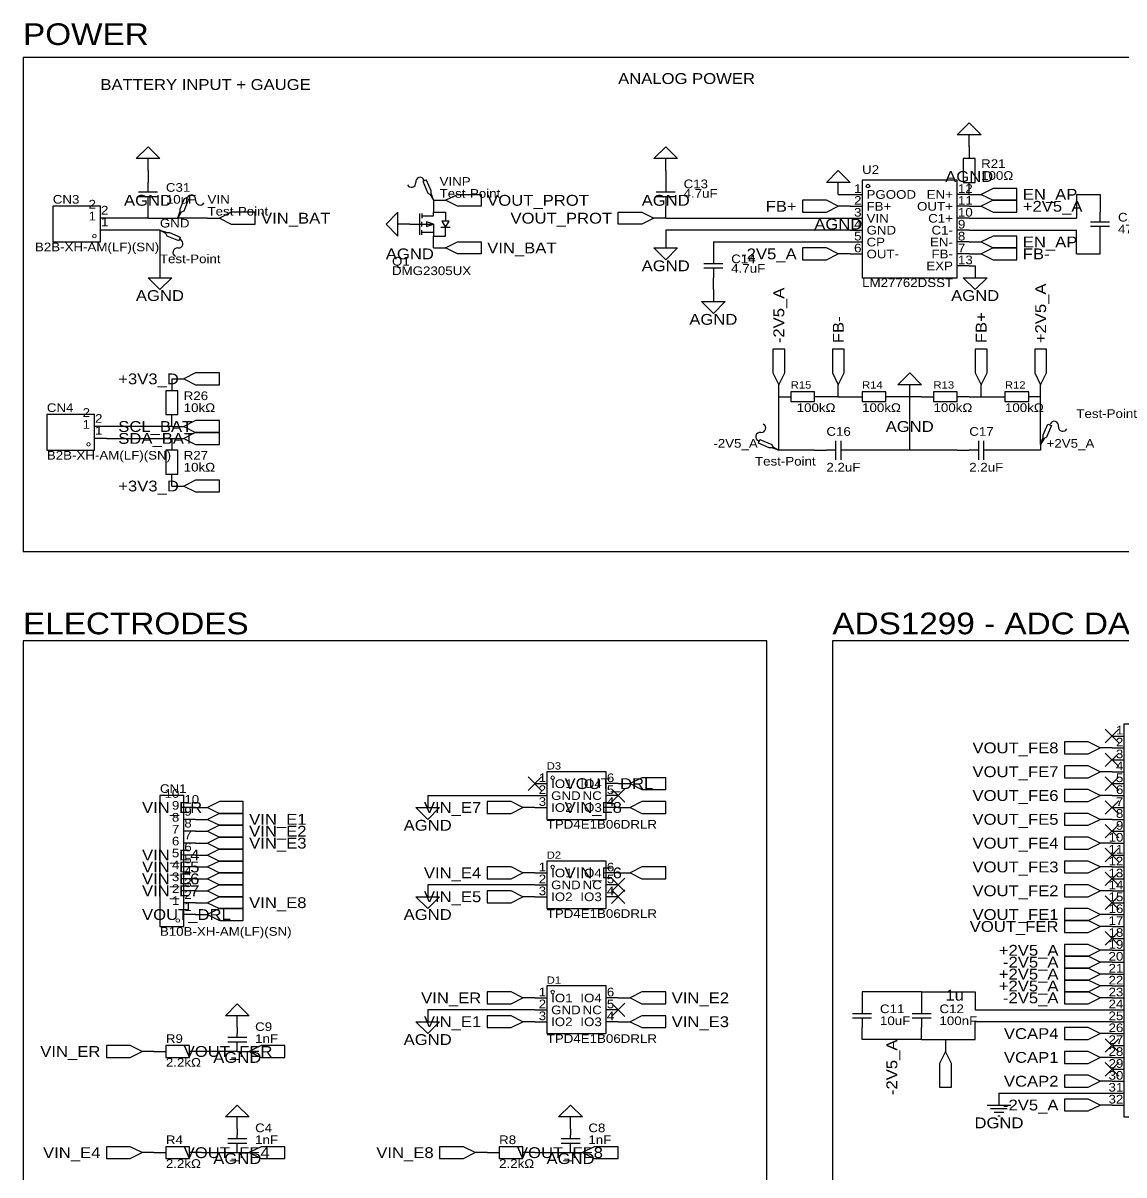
# Model space of a CAD drawing. Header units: millimetres. Extents: x 23 to 583, y 13 to 412.
# Drawn here: x 22.9 to 257.8, y 166.7 to 412.5 of the extents above; entities that cross this region are included whole.
import ezdxf
from ezdxf.enums import TextEntityAlignment as Align

# ---------------------------------------------------------------- set-up
doc = ezdxf.new("R2010")
doc.units = ezdxf.units.MM
doc.header["$MEASUREMENT"] = 0
doc.styles.get("Standard").update_dxf_attribs({"font": 'arial.ttf'})

msp = doc.modelspace()

# ---------------------------------------------------------------- linework, layer by layer
at = {"color": 1, "true_color": 0x000000}
for points in [[(22.86, 405.13), (22.86, 299.72), (349.25, 299.72), (349.25, 405.13)], [(22.86, 280.67), (22.86, 76.2), (181.61, 76.2), (181.61, 280.67)], [(195.58, 280.67), (195.58, 12.7), (387.35, 12.7), (387.35, 280.67)]]:
    msp.add_lwpolyline(points, close=True, dxfattribs=at)
at = {"color": 1, "true_color": 0xa00000}
for points in [[(227.33, 388.62), (222.25, 388.62), (224.79, 391.16)], [(52.07, 383.54), (46.99, 383.54), (49.53, 386.08)], [(162.56, 383.54), (157.48, 383.54), (160.02, 386.08)], [(223.52, 378.46), (226.06, 378.46), (226.06, 383.54), (223.52, 383.54)], [(199.39, 378.46), (194.31, 378.46), (196.85, 381)], [(110.49, 374.65), (109.98, 376.17), (109.98, 376.68), (108.97, 378.97), (108.2, 378.71), (109.22, 376.17), (109.73, 375.92)], [(201.93, 378.97), (201.93, 358.14), (222.25, 358.14), (222.25, 378.97)], [(227.33, 375.92), (229.87, 374.65), (234.95, 374.65), (234.95, 377.19), (229.87, 377.19)], [(55.88, 370.84), (56.39, 372.36), (56.39, 372.87), (57.4, 375.16), (58.17, 374.9), (57.15, 372.36), (56.64, 372.11)], [(113.03, 374.65), (115.57, 375.92), (120.65, 375.92), (120.65, 373.38), (115.57, 373.38)], [(196.85, 373.38), (194.31, 374.65), (189.23, 374.65), (189.23, 372.11), (194.31, 372.11)], [(227.33, 373.38), (229.87, 372.11), (234.95, 372.11), (234.95, 374.65), (229.87, 374.65)], [(39.37, 365.76), (39.37, 373.38), (29.21, 373.38), (29.21, 365.76)], [(64.77, 370.84), (67.31, 369.57), (72.39, 369.57), (72.39, 372.11), (67.31, 372.11)], [(102.87, 367.03), (102.87, 372.11), (100.33, 369.57)], [(157.48, 370.84), (154.94, 369.57), (149.86, 369.57), (149.86, 372.11), (154.94, 372.11)], [(110.49, 369.57), (108.97, 370.08), (108.97, 369.06)], [(113.03, 368.94), (113.79, 370.2), (112.27, 370.2)], [(52.07, 368.3), (53.59, 367.79), (54.1, 367.79), (56.39, 366.78), (56.13, 366.01), (53.59, 367.03), (53.34, 367.54)], [(227.33, 365.76), (229.87, 364.49), (234.95, 364.49), (234.95, 367.03), (229.87, 367.03)], [(113.03, 364.49), (115.57, 365.76), (120.65, 365.76), (120.65, 363.22), (115.57, 363.22)], [(157.48, 364.49), (162.56, 364.49), (160.02, 361.95)], [(196.85, 363.22), (194.31, 364.49), (189.23, 364.49), (189.23, 361.95), (194.31, 361.95)], [(227.33, 363.22), (229.87, 361.95), (234.95, 361.95), (234.95, 364.49), (229.87, 364.49)], [(49.53, 358.14), (54.61, 358.14), (52.07, 355.6)], [(223.52, 358.14), (228.6, 358.14), (226.06, 355.6)], [(167.64, 353.06), (172.72, 353.06), (170.18, 350.52)], [(184.15, 335.28), (185.42, 337.82), (185.42, 342.9), (182.88, 342.9), (182.88, 337.82)], [(196.85, 335.28), (198.12, 337.82), (198.12, 342.9), (195.58, 342.9), (195.58, 337.82)], [(227.33, 335.28), (228.6, 337.82), (228.6, 342.9), (226.06, 342.9), (226.06, 337.82)], [(240.03, 335.28), (241.3, 337.82), (241.3, 342.9), (238.76, 342.9), (238.76, 337.82)], [(57.15, 336.55), (59.69, 335.28), (64.77, 335.28), (64.77, 337.82), (59.69, 337.82)], [(214.63, 335.28), (209.55, 335.28), (212.09, 337.82)], [(53.34, 328.93), (55.88, 328.93), (55.88, 334.01), (53.34, 334.01)], [(191.77, 331.72), (191.77, 333.76), (186.69, 333.76), (186.69, 331.72)], [(207.01, 331.72), (207.01, 333.76), (201.93, 333.76), (201.93, 331.72)], [(222.25, 331.72), (222.25, 333.76), (217.17, 333.76), (217.17, 331.72)], [(237.49, 331.72), (237.49, 333.76), (232.41, 333.76), (232.41, 331.72)], [(38.1, 321.31), (38.1, 328.93), (27.94, 328.93), (27.94, 321.31)], [(57.15, 326.39), (59.69, 325.12), (64.77, 325.12), (64.77, 327.66), (59.69, 327.66)], [(57.15, 323.85), (59.69, 322.58), (64.77, 322.58), (64.77, 325.12), (59.69, 325.12)], [(240.03, 322.58), (240.54, 324.1), (240.54, 324.61), (241.55, 326.9), (242.32, 326.64), (241.3, 324.1), (240.79, 323.85)], [(184.15, 321.31), (182.63, 321.82), (182.12, 321.82), (179.83, 322.83), (180.09, 323.6), (182.63, 322.58), (182.88, 322.07)], [(53.34, 316.23), (55.88, 316.23), (55.88, 321.31), (53.34, 321.31)], [(57.15, 313.69), (59.69, 312.42), (64.77, 312.42), (64.77, 314.96), (59.69, 314.96)], [(257.81, 262.89), (257.81, 179.07), (283.21, 179.07), (283.21, 262.89)], [(252.73, 257.81), (250.19, 259.08), (245.11, 259.08), (245.11, 256.54), (250.19, 256.54)], [(252.73, 252.73), (250.19, 254), (245.11, 254), (245.11, 251.46), (250.19, 251.46)], [(134.62, 252.73), (134.62, 242.57), (147.32, 242.57), (147.32, 252.73)], [(152.4, 250.19), (154.94, 248.92), (160.02, 248.92), (160.02, 251.46), (154.94, 251.46)], [(252.73, 247.65), (250.19, 248.92), (245.11, 248.92), (245.11, 246.38), (250.19, 246.38)], [(57.15, 219.71), (57.15, 247.65), (52.07, 247.65), (52.07, 219.71)], [(62.23, 245.11), (64.77, 243.84), (69.85, 243.84), (69.85, 246.38), (64.77, 246.38)], [(129.54, 245.11), (127, 246.38), (121.92, 246.38), (121.92, 243.84), (127, 243.84)], [(152.4, 245.11), (154.94, 243.84), (160.02, 243.84), (160.02, 246.38), (154.94, 246.38)], [(62.23, 242.57), (64.77, 241.3), (69.85, 241.3), (69.85, 243.84), (64.77, 243.84)], [(106.68, 245.11), (111.76, 245.11), (109.22, 242.57)], [(252.73, 242.57), (250.19, 243.84), (245.11, 243.84), (245.11, 241.3), (250.19, 241.3)], [(62.23, 240.03), (64.77, 238.76), (69.85, 238.76), (69.85, 241.3), (64.77, 241.3)], [(62.23, 237.49), (64.77, 236.22), (69.85, 236.22), (69.85, 238.76), (64.77, 238.76)], [(252.73, 237.49), (250.19, 238.76), (245.11, 238.76), (245.11, 236.22), (250.19, 236.22)], [(62.23, 234.95), (64.77, 233.68), (69.85, 233.68), (69.85, 236.22), (64.77, 236.22)], [(62.23, 232.41), (64.77, 231.14), (69.85, 231.14), (69.85, 233.68), (64.77, 233.68)], [(134.62, 233.68), (134.62, 223.52), (147.32, 223.52), (147.32, 233.68)], [(252.73, 232.41), (250.19, 233.68), (245.11, 233.68), (245.11, 231.14), (250.19, 231.14)], [(62.23, 229.87), (64.77, 228.6), (69.85, 228.6), (69.85, 231.14), (64.77, 231.14)], [(129.54, 231.14), (127, 232.41), (121.92, 232.41), (121.92, 229.87), (127, 229.87)], [(152.4, 231.14), (154.94, 229.87), (160.02, 229.87), (160.02, 232.41), (154.94, 232.41)], [(62.23, 227.33), (64.77, 226.06), (69.85, 226.06), (69.85, 228.6), (64.77, 228.6)], [(252.73, 227.33), (250.19, 228.6), (245.11, 228.6), (245.11, 226.06), (250.19, 226.06)], [(129.54, 226.06), (127, 227.33), (121.92, 227.33), (121.92, 224.79), (127, 224.79)], [(62.23, 224.79), (64.77, 223.52), (69.85, 223.52), (69.85, 226.06), (64.77, 226.06)], [(106.68, 226.06), (111.76, 226.06), (109.22, 223.52)], [(62.23, 222.25), (64.77, 220.98), (69.85, 220.98), (69.85, 223.52), (64.77, 223.52)], [(252.73, 222.25), (250.19, 223.52), (245.11, 223.52), (245.11, 220.98), (250.19, 220.98)], [(252.73, 219.71), (250.19, 220.98), (245.11, 220.98), (245.11, 218.44), (250.19, 218.44)], [(252.73, 214.63), (250.19, 215.9), (245.11, 215.9), (245.11, 213.36), (250.19, 213.36)], [(252.73, 212.09), (250.19, 213.36), (245.11, 213.36), (245.11, 210.82), (250.19, 210.82)], [(252.73, 209.55), (250.19, 210.82), (245.11, 210.82), (245.11, 208.28), (250.19, 208.28)], [(134.62, 207.01), (134.62, 196.85), (147.32, 196.85), (147.32, 207.01)], [(252.73, 207.01), (250.19, 208.28), (245.11, 208.28), (245.11, 205.74), (250.19, 205.74)], [(129.54, 204.47), (127, 205.74), (121.92, 205.74), (121.92, 203.2), (127, 203.2)], [(152.4, 204.47), (154.94, 203.2), (160.02, 203.2), (160.02, 205.74), (154.94, 205.74)], [(252.73, 204.47), (250.19, 205.74), (245.11, 205.74), (245.11, 203.2), (250.19, 203.2)], [(71.12, 200.66), (66.04, 200.66), (68.58, 203.2)], [(106.68, 199.39), (111.76, 199.39), (109.22, 196.85)], [(129.54, 199.39), (127, 200.66), (121.92, 200.66), (121.92, 198.12), (127, 198.12)], [(152.4, 199.39), (154.94, 198.12), (160.02, 198.12), (160.02, 200.66), (154.94, 200.66)], [(252.73, 196.85), (250.19, 198.12), (245.11, 198.12), (245.11, 195.58), (250.19, 195.58)], [(48.26, 193.04), (45.72, 194.31), (40.64, 194.31), (40.64, 191.77), (45.72, 191.77)], [(53.34, 194.31), (53.34, 191.77), (58.42, 191.77), (58.42, 194.31)], [(71.12, 193.04), (73.66, 191.77), (78.74, 191.77), (78.74, 194.31), (73.66, 194.31)], [(219.71, 193.04), (218.44, 190.5), (218.44, 185.42), (220.98, 185.42), (220.98, 190.5)], [(252.73, 191.77), (250.19, 193.04), (245.11, 193.04), (245.11, 190.5), (250.19, 190.5)], [(252.73, 186.69), (250.19, 187.96), (245.11, 187.96), (245.11, 185.42), (250.19, 185.42)], [(252.73, 181.61), (250.19, 182.88), (245.11, 182.88), (245.11, 180.34), (250.19, 180.34)], [(71.12, 179.07), (66.04, 179.07), (68.58, 181.61)], [(142.24, 179.07), (137.16, 179.07), (139.7, 181.61)], [(48.26, 171.45), (45.72, 172.72), (40.64, 172.72), (40.64, 170.18), (45.72, 170.18)], [(53.34, 172.72), (53.34, 170.18), (58.42, 170.18), (58.42, 172.72)], [(71.12, 171.45), (73.66, 170.18), (78.74, 170.18), (78.74, 172.72), (73.66, 172.72)], [(119.38, 171.45), (116.84, 172.72), (111.76, 172.72), (111.76, 170.18), (116.84, 170.18)], [(124.46, 172.72), (124.46, 170.18), (129.54, 170.18), (129.54, 172.72)], [(142.24, 171.45), (144.78, 170.18), (149.86, 170.18), (149.86, 172.72), (144.78, 172.72)]]:
    msp.add_lwpolyline(points, close=True, dxfattribs=at)
at = {"color": 1, "true_color": 0x880000}
for points in [[(224.79, 386.08), (224.79, 388.62)], [(224.79, 386.08), (224.79, 383.54)], [(49.53, 381), (49.53, 383.54)], [(160.02, 381), (160.02, 383.54)], [(49.53, 381), (49.53, 378.46)], [(160.02, 381), (160.02, 378.46)], [(196.85, 375.92), (196.85, 378.46)], [(224.79, 375.92), (224.79, 378.46)], [(110.49, 374.65), (110.49, 374.9)], [(110.49, 374.65), (110.49, 372.11)], [(110.49, 374.65), (113.03, 374.65)], [(199.39, 375.92), (201.93, 375.92)], [(224.79, 375.92), (222.25, 375.92)], [(224.79, 375.92), (227.33, 375.92)], [(252.73, 374.65), (252.73, 372.11)], [(49.53, 370.84), (49.53, 373.38)], [(160.02, 370.84), (160.02, 373.38)], [(199.39, 373.38), (196.85, 373.38)], [(199.39, 373.38), (201.93, 373.38)], [(224.79, 373.38), (222.25, 373.38)], [(224.79, 373.38), (227.33, 373.38)], [(41.91, 370.84), (39.37, 370.84)], [(55.88, 370.84), (55.88, 371.09)], [(62.23, 370.84), (64.77, 370.84)], [(105.41, 369.57), (102.87, 369.57)], [(105.41, 369.57), (107.95, 369.57)], [(160.02, 370.84), (157.48, 370.84)], [(199.39, 370.84), (201.93, 370.84)], [(224.79, 370.84), (222.25, 370.84)], [(41.91, 368.3), (39.37, 368.3)], [(52.07, 368.3), (52.32, 368.3)], [(110.49, 364.49), (110.49, 367.03)], [(160.02, 367.03), (160.02, 364.49)], [(199.39, 368.3), (201.93, 368.3)], [(224.79, 368.3), (222.25, 368.3)], [(252.73, 364.49), (252.73, 367.03)], [(110.49, 364.49), (113.03, 364.49)], [(170.18, 365.76), (170.18, 363.22)], [(199.39, 365.76), (201.93, 365.76)], [(224.79, 365.76), (222.25, 365.76)], [(224.79, 365.76), (227.33, 365.76)], [(199.39, 363.22), (196.85, 363.22)], [(199.39, 363.22), (201.93, 363.22)], [(224.79, 363.22), (222.25, 363.22)], [(224.79, 363.22), (227.33, 363.22)], [(52.07, 360.68), (52.07, 358.14)], [(224.79, 360.68), (222.25, 360.68)], [(226.06, 360.68), (226.06, 358.14)], [(170.18, 355.6), (170.18, 358.14)], [(170.18, 355.6), (170.18, 353.06)], [(54.61, 336.55), (57.15, 336.55)], [(54.61, 336.55), (54.61, 334.01)], [(184.15, 332.74), (184.15, 335.28)], [(196.85, 332.74), (196.85, 335.28)], [(212.09, 332.74), (212.09, 335.28)], [(227.33, 332.74), (227.33, 335.28)], [(240.03, 332.74), (240.03, 335.28)], [(184.15, 332.74), (186.69, 332.74)], [(194.31, 332.74), (191.77, 332.74)], [(199.39, 332.74), (201.93, 332.74)], [(209.55, 332.74), (207.01, 332.74)], [(214.63, 332.74), (217.17, 332.74)], [(224.79, 332.74), (222.25, 332.74)], [(229.87, 332.74), (232.41, 332.74)], [(240.03, 332.74), (237.49, 332.74)], [(54.61, 326.39), (54.61, 328.93)], [(40.64, 326.39), (38.1, 326.39)], [(54.61, 326.39), (57.15, 326.39)], [(40.64, 323.85), (38.1, 323.85)], [(54.61, 323.85), (57.15, 323.85)], [(54.61, 323.85), (54.61, 321.31)], [(240.03, 322.58), (240.03, 322.83)], [(184.15, 321.31), (183.9, 321.31)], [(191.77, 321.31), (194.31, 321.31)], [(201.93, 321.31), (199.39, 321.31)], [(222.25, 321.31), (224.79, 321.31)], [(232.41, 321.31), (229.87, 321.31)], [(54.61, 313.69), (54.61, 316.23)], [(54.61, 313.69), (57.15, 313.69)], [(255.27, 260.35), (257.81, 260.35)], [(255.27, 257.81), (252.73, 257.81)], [(255.27, 257.81), (257.81, 257.81)], [(255.27, 255.27), (257.81, 255.27)], [(255.27, 252.73), (252.73, 252.73)], [(255.27, 252.73), (257.81, 252.73)], [(132.08, 250.19), (134.62, 250.19)], [(149.86, 250.19), (147.32, 250.19)], [(149.86, 250.19), (152.4, 250.19)], [(255.27, 250.19), (257.81, 250.19)], [(109.22, 247.65), (109.22, 245.11)], [(132.08, 247.65), (134.62, 247.65)], [(149.86, 247.65), (147.32, 247.65)], [(255.27, 247.65), (252.73, 247.65)], [(255.27, 247.65), (257.81, 247.65)], [(59.69, 245.11), (57.15, 245.11)], [(59.69, 245.11), (62.23, 245.11)], [(132.08, 245.11), (129.54, 245.11)], [(132.08, 245.11), (134.62, 245.11)], [(149.86, 245.11), (147.32, 245.11)], [(149.86, 245.11), (152.4, 245.11)], [(255.27, 245.11), (257.81, 245.11)], [(59.69, 242.57), (57.15, 242.57)], [(59.69, 242.57), (62.23, 242.57)], [(255.27, 242.57), (252.73, 242.57)], [(255.27, 242.57), (257.81, 242.57)], [(59.69, 240.03), (57.15, 240.03)], [(59.69, 240.03), (62.23, 240.03)], [(255.27, 240.03), (257.81, 240.03)], [(59.69, 237.49), (57.15, 237.49)], [(59.69, 237.49), (62.23, 237.49)], [(255.27, 237.49), (252.73, 237.49)], [(255.27, 237.49), (257.81, 237.49)], [(59.69, 234.95), (57.15, 234.95)], [(59.69, 234.95), (62.23, 234.95)], [(255.27, 234.95), (257.81, 234.95)], [(59.69, 232.41), (57.15, 232.41)], [(59.69, 232.41), (62.23, 232.41)], [(132.08, 231.14), (129.54, 231.14)], [(132.08, 231.14), (134.62, 231.14)], [(149.86, 231.14), (147.32, 231.14)], [(149.86, 231.14), (152.4, 231.14)], [(255.27, 232.41), (252.73, 232.41)], [(255.27, 232.41), (257.81, 232.41)], [(59.69, 229.87), (57.15, 229.87)], [(59.69, 229.87), (62.23, 229.87)], [(109.22, 228.6), (109.22, 226.06)], [(132.08, 228.6), (134.62, 228.6)], [(149.86, 228.6), (147.32, 228.6)], [(255.27, 229.87), (257.81, 229.87)], [(59.69, 227.33), (57.15, 227.33)], [(59.69, 227.33), (62.23, 227.33)], [(255.27, 227.33), (252.73, 227.33)], [(255.27, 227.33), (257.81, 227.33)], [(59.69, 224.79), (57.15, 224.79)], [(59.69, 224.79), (62.23, 224.79)], [(132.08, 226.06), (129.54, 226.06)], [(132.08, 226.06), (134.62, 226.06)], [(149.86, 226.06), (147.32, 226.06)], [(255.27, 224.79), (257.81, 224.79)], [(59.69, 222.25), (57.15, 222.25)], [(59.69, 222.25), (62.23, 222.25)], [(255.27, 222.25), (252.73, 222.25)], [(255.27, 222.25), (257.81, 222.25)], [(255.27, 219.71), (252.73, 219.71)], [(255.27, 219.71), (257.81, 219.71)], [(255.27, 217.17), (257.81, 217.17)], [(255.27, 214.63), (252.73, 214.63)], [(255.27, 214.63), (257.81, 214.63)], [(255.27, 212.09), (252.73, 212.09)], [(255.27, 212.09), (257.81, 212.09)], [(255.27, 209.55), (252.73, 209.55)], [(255.27, 209.55), (257.81, 209.55)], [(255.27, 207.01), (252.73, 207.01)], [(255.27, 207.01), (257.81, 207.01)], [(132.08, 204.47), (129.54, 204.47)], [(132.08, 204.47), (134.62, 204.47)], [(149.86, 204.47), (147.32, 204.47)], [(149.86, 204.47), (152.4, 204.47)], [(201.93, 205.74), (201.93, 203.2)], [(214.63, 205.74), (214.63, 203.2)], [(255.27, 204.47), (252.73, 204.47)], [(255.27, 204.47), (257.81, 204.47)], [(109.22, 201.93), (109.22, 199.39)], [(132.08, 201.93), (134.62, 201.93)], [(149.86, 201.93), (147.32, 201.93)], [(255.27, 201.93), (257.81, 201.93)], [(68.58, 198.12), (68.58, 200.66)], [(132.08, 199.39), (129.54, 199.39)], [(132.08, 199.39), (134.62, 199.39)], [(149.86, 199.39), (147.32, 199.39)], [(149.86, 199.39), (152.4, 199.39)], [(255.27, 199.39), (257.81, 199.39)], [(68.58, 198.12), (68.58, 196.85)], [(201.93, 195.58), (201.93, 198.12)], [(214.63, 195.58), (214.63, 198.12)], [(255.27, 196.85), (252.73, 196.85)], [(255.27, 196.85), (257.81, 196.85)], [(68.58, 193.04), (68.58, 194.31)], [(219.71, 195.58), (219.71, 193.04)], [(255.27, 194.31), (257.81, 194.31)], [(50.8, 193.04), (48.26, 193.04)], [(50.8, 193.04), (53.34, 193.04)], [(60.96, 193.04), (58.42, 193.04)], [(68.58, 193.04), (71.12, 193.04)], [(255.27, 191.77), (252.73, 191.77)], [(255.27, 191.77), (257.81, 191.77)], [(255.27, 189.23), (257.81, 189.23)], [(255.27, 186.69), (252.73, 186.69)], [(255.27, 186.69), (257.81, 186.69)], [(231.14, 184.15), (231.14, 181.61)], [(255.27, 184.15), (257.81, 184.15)], [(255.27, 181.61), (252.73, 181.61)], [(255.27, 181.61), (257.81, 181.61)], [(68.58, 176.53), (68.58, 179.07)], [(139.7, 176.53), (139.7, 179.07)], [(68.58, 176.53), (68.58, 175.26)], [(139.7, 176.53), (139.7, 175.26)], [(68.58, 171.45), (68.58, 172.72)], [(139.7, 171.45), (139.7, 172.72)], [(50.8, 171.45), (48.26, 171.45)], [(50.8, 171.45), (53.34, 171.45)], [(60.96, 171.45), (58.42, 171.45)], [(68.58, 171.45), (71.12, 171.45)], [(121.92, 171.45), (119.38, 171.45)], [(121.92, 171.45), (124.46, 171.45)], [(132.08, 171.45), (129.54, 171.45)], [(139.7, 171.45), (142.24, 171.45)]]:
    msp.add_lwpolyline(points, dxfattribs=at)
at = {"color": 1, "true_color": 0xa00000}
for points in [[(47.5, 376.43), (51.56, 376.43)], [(49.53, 376.43), (49.53, 378.46)], [(157.99, 376.43), (162.05, 376.43)], [(160.02, 378.46), (160.02, 376.43)], [(51.56, 375.41), (47.5, 375.41)], [(49.53, 373.38), (49.53, 375.41)], [(162.05, 375.41), (157.99, 375.41)], [(160.02, 375.41), (160.02, 373.38)], [(107.44, 371.86), (107.44, 367.28)], [(107.95, 371.35), (110.49, 371.35), (110.49, 372.11), (113.03, 372.11), (113.03, 370.33)], [(107.95, 371.86), (107.95, 370.84)], [(252.73, 370.08), (252.73, 372.11)], [(107.95, 369.06), (107.95, 370.08)], [(107.95, 369.57), (110.49, 369.57), (110.49, 367.03), (113.03, 367.03), (113.03, 368.81)], [(112.01, 368.94), (112.52, 368.94), (113.54, 368.94), (114.05, 368.94)], [(250.7, 370.08), (254.76, 370.08)], [(254.76, 369.06), (250.7, 369.06)], [(252.73, 367.03), (252.73, 369.06)], [(107.95, 367.28), (107.95, 368.3)], [(110.49, 367.79), (107.95, 367.79)], [(170.18, 363.22), (170.18, 361.19)], [(168.15, 361.19), (172.21, 361.19)], [(172.21, 360.17), (168.15, 360.17)], [(170.18, 360.17), (170.18, 358.14)], [(196.34, 319.28), (196.34, 323.34)], [(197.36, 323.34), (197.36, 319.28)], [(226.82, 319.28), (226.82, 323.34)], [(227.84, 323.34), (227.84, 319.28)], [(196.34, 321.31), (194.31, 321.31)], [(199.39, 321.31), (197.36, 321.31)], [(226.82, 321.31), (224.79, 321.31)], [(229.87, 321.31), (227.84, 321.31)], [(201.93, 203.2), (201.93, 201.17)], [(214.63, 203.2), (214.63, 201.17)], [(199.9, 201.17), (203.96, 201.17)], [(203.96, 200.15), (199.9, 200.15)], [(201.93, 200.15), (201.93, 198.12)], [(212.6, 201.17), (216.66, 201.17)], [(216.66, 200.15), (212.6, 200.15)], [(214.63, 200.15), (214.63, 198.12)], [(68.58, 196.09), (68.58, 196.85)], [(66.55, 196.09), (70.61, 196.09)], [(66.55, 195.07), (70.61, 195.07)], [(68.58, 194.31), (68.58, 195.07)], [(228.6, 181.61), (233.68, 181.61)], [(229.36, 180.85), (232.92, 180.85)], [(230.12, 180.09), (232.16, 180.09)], [(230.89, 179.32), (231.39, 179.32)], [(68.58, 174.5), (68.58, 175.26)], [(139.7, 174.5), (139.7, 175.26)], [(66.55, 174.5), (70.61, 174.5)], [(66.55, 173.48), (70.61, 173.48)], [(68.58, 172.72), (68.58, 173.48)], [(137.67, 174.5), (141.73, 174.5)], [(137.67, 173.48), (141.73, 173.48)], [(139.7, 172.72), (139.7, 173.48)]]:
    msp.add_lwpolyline(points, dxfattribs=at)
at = {"color": 1, "true_color": 0x008800}
for points in [[(196.85, 375.92), (199.39, 375.92)], [(247.65, 375.92), (252.73, 375.92)], [(247.65, 375.92), (247.65, 370.84)], [(252.73, 375.92), (252.73, 374.65)], [(49.53, 370.84), (41.91, 370.84)], [(49.53, 370.84), (55.88, 370.84)], [(62.23, 370.84), (55.88, 370.84)], [(160.02, 370.84), (199.39, 370.84)], [(224.79, 370.84), (247.65, 370.84)], [(52.07, 368.3), (41.91, 368.3)], [(52.07, 368.3), (52.07, 360.68)], [(160.02, 368.3), (160.02, 367.03)], [(199.39, 368.3), (160.02, 368.3)], [(224.79, 368.3), (247.65, 368.3)], [(247.65, 363.22), (247.65, 368.3)], [(170.18, 365.76), (199.39, 365.76)], [(252.73, 363.22), (252.73, 364.49)], [(247.65, 363.22), (252.73, 363.22)], [(224.79, 360.68), (226.06, 360.68)], [(184.15, 321.31), (184.15, 332.74)], [(196.85, 332.74), (194.31, 332.74)], [(196.85, 332.74), (199.39, 332.74)], [(212.09, 332.74), (209.55, 332.74)], [(214.63, 332.74), (212.09, 332.74)], [(212.09, 321.31), (212.09, 332.74)], [(224.79, 332.74), (227.33, 332.74)], [(227.33, 332.74), (229.87, 332.74)], [(240.03, 322.58), (240.03, 332.74)], [(54.61, 326.39), (40.64, 326.39)], [(40.64, 323.85), (54.61, 323.85)], [(240.03, 322.58), (240.03, 321.31)], [(191.77, 321.31), (184.15, 321.31)], [(212.09, 321.31), (201.93, 321.31)], [(222.25, 321.31), (212.09, 321.31)], [(240.03, 321.31), (232.41, 321.31)], [(109.22, 247.65), (132.08, 247.65)], [(132.08, 228.6), (109.22, 228.6)], [(214.63, 205.74), (201.93, 205.74)], [(214.63, 205.74), (226.06, 205.74)], [(226.06, 205.74), (226.06, 201.93)], [(132.08, 201.93), (109.22, 201.93)], [(226.06, 201.93), (255.27, 201.93)], [(226.06, 195.58), (226.06, 199.39)], [(255.27, 199.39), (226.06, 199.39)], [(214.63, 195.58), (201.93, 195.58)], [(214.63, 195.58), (219.71, 195.58)], [(219.71, 195.58), (226.06, 195.58)], [(68.58, 193.04), (60.96, 193.04)], [(231.14, 184.15), (255.27, 184.15)], [(60.96, 171.45), (68.58, 171.45)], [(132.08, 171.45), (139.7, 171.45)]]:
    msp.add_lwpolyline(points, dxfattribs=at)
at = {"color": 1, "true_color": 0x33cc33}
for points in [[(256.71, 261.79), (253.83, 258.91)], [(253.83, 261.79), (256.71, 258.91)], [(256.71, 256.71), (253.83, 253.83)], [(253.83, 256.71), (256.71, 253.83)], [(133.52, 251.63), (130.64, 248.75)], [(130.64, 251.63), (133.52, 248.75)], [(256.71, 251.63), (253.83, 248.75)], [(253.83, 251.63), (256.71, 248.75)], [(151.3, 249.09), (148.42, 246.21)], [(148.42, 249.09), (151.3, 246.21)], [(256.71, 246.55), (253.83, 243.67)], [(253.83, 246.55), (256.71, 243.67)], [(256.71, 241.47), (253.83, 238.59)], [(253.83, 241.47), (256.71, 238.59)], [(256.71, 236.39), (253.83, 233.51)], [(253.83, 236.39), (256.71, 233.51)], [(256.71, 231.31), (253.83, 228.43)], [(253.83, 231.31), (256.71, 228.43)], [(151.3, 230.04), (148.42, 227.16)], [(148.42, 230.04), (151.3, 227.16)], [(151.3, 227.5), (148.42, 224.62)], [(148.42, 227.5), (151.3, 224.62)], [(256.71, 226.23), (253.83, 223.35)], [(253.83, 226.23), (256.71, 223.35)], [(256.71, 218.61), (253.83, 215.73)], [(253.83, 218.61), (256.71, 215.73)], [(151.3, 203.37), (148.42, 200.49)], [(148.42, 203.37), (151.3, 200.49)], [(256.71, 195.75), (253.83, 192.87)], [(253.83, 195.75), (256.71, 192.87)], [(256.71, 190.67), (253.83, 187.79)], [(253.83, 190.67), (256.71, 187.79)]]:
    msp.add_lwpolyline(points, dxfattribs=at)
at = {"color": 1, "lineweight": 0, "true_color": 0xa00000}
for centre in [(38.1, 367.03), (36.83, 322.58), (135.89, 251.46), (135.89, 232.41), (55.88, 220.98), (135.89, 205.74)]:
    msp.add_circle(centre, 0.381, dxfattribs=at)
at = {"color": 1, "true_color": 0xa00000}
for centre, radius, start, end in [((107.59, 378.64), 0.928, 20.709, 191.1818), ((105.74, 378.37), 0.94, 206.2502, 365.6405), ((58.78, 374.83), 0.928, 348.8182, 519.291), ((60.63, 374.56), 0.94, 174.3595, 333.7498), ((56.06, 365.4), 0.928, 258.8182, 429.291), ((55.79, 363.55), 0.94, 84.3595, 243.7498), ((242.93, 326.57), 0.928, 348.8182, 519.291), ((180.16, 324.21), 0.928, 78.8182, 249.291), ((180.43, 326.06), 0.94, 264.3595, 423.7498), ((244.78, 326.3), 0.94, 174.3595, 333.7498)]:
    msp.add_arc(centre, radius, start, end, dxfattribs=at)
at = {"true_color": 0xa00000}
msp.add_ellipse((203.2, 377.7), major_axis=(0.381, 0), ratio=1, dxfattribs=at)
msp.add_ellipse((203.2, 377.7), major_axis=(0.381, 0), ratio=1, dxfattribs=at)

# ---------------------------------------------------------------- texts
at = {"color": 1, "true_color": 0x000000, "width": 1.1}
for s, height, p in [('POWER', 4.623, (22.86, 406.4)), ('ANALOG POWER', 2.3114, (149.86, 398.78)), ('BATTERY INPUT + GAUGE', 2.3114, (39.37, 397.51)), ('PGOOD', 1.849, (202.87, 374.42)), ('12', 1.849, (222.38, 375.69)), ('FB+', 1.849, (202.87, 371.88)), ('11', 1.849, (222.38, 373.15)), ('2', 1.85, (39.5, 371.07)), ('VIN', 1.849, (202.87, 369.34)), ('10', 1.849, (222.38, 370.61)), ('1', 1.85, (39.5, 368.53)), ('GND', 1.849, (202.87, 366.8)), ('9', 1.85, (222.38, 368.07)), ('CP', 1.849, (202.87, 364.26)), ('8', 1.85, (222.38, 365.53)), ('OUT-', 1.849, (202.87, 361.72)), ('7', 1.85, (222.38, 362.99)), ('13', 1.849, (222.38, 360.45)), ('2', 1.85, (38.23, 326.62)), ('1', 1.85, (38.23, 324.08)), ('ELECTRODES', 4.623, (22.86, 280.67)), ('ADS1299 - ADC DAQ', 4.6228, (195.58, 280.67)), ('IO1', 1.849, (135.56, 248.69)), ('6', 1.85, (147.45, 249.96)), ('GND', 1.849, (135.56, 246.15)), ('5', 1.85, (147.45, 247.42)), ('10', 1.849, (57.28, 245.34)), ('IO2', 1.849, (135.56, 243.61)), ('4', 1.85, (147.45, 244.88)), ('9', 1.85, (57.28, 242.8)), ('8', 1.85, (57.28, 240.26)), ('7', 1.85, (57.28, 237.72)), ('6', 1.85, (57.28, 235.18)), ('5', 1.85, (57.28, 232.64)), ('4', 1.85, (57.28, 230.1)), ('IO1', 1.849, (135.56, 229.64)), ('6', 1.85, (147.45, 230.91)), ('3', 1.85, (57.28, 227.56)), ('GND', 1.849, (135.56, 227.1)), ('5', 1.85, (147.45, 228.37)), ('2', 1.85, (57.28, 225.02)), ('IO2', 1.849, (135.56, 224.56)), ('4', 1.85, (147.45, 225.83)), ('1', 1.85, (57.28, 222.48)), ('6', 1.85, (147.45, 204.24)), ('IO1', 1.849, (135.56, 202.97)), ('5', 1.85, (147.45, 201.7)), ('GND', 1.849, (135.56, 200.43)), ('4', 1.85, (147.45, 199.16)), ('IO2', 1.849, (135.56, 197.89))]:
    msp.add_text(s, height=height, dxfattribs=at).set_placement(p, align=Align.BOTTOM_LEFT)
at = {"color": 1, "true_color": 0x000080, "width": 1.1}
for s, height, p in [('R21', 1.849, (227.33, 381)), ('U2', 1.849, (201.93, 379.73)), ('VINP', 1.849, (111.76, 377.19)), ('C13', 1.849, (163.83, 376.68)), ('100Ω', 1.849, (227.33, 378.46)), ('C31', 1.849, (53.34, 375.92)), ('Test-Point', 1.849, (111.76, 374.65)), ('4.7uF', 1.849, (163.83, 374.65)), ('CN3', 1.849, (29.21, 373.38)), ('10uF', 1.849, (53.34, 373.38)), ('VIN', 1.849, (62.23, 373.38)), ('Test-Point', 1.849, (62.23, 370.84)), ('C15', 1.849, (256.54, 369.57)), ('GND', 1.849, (52.07, 368.3)), ('470nF', 1.849, (256.54, 367.03)), ('B2B-XH-AM(LF)(SN)', 1.8491, (25.4, 363.22)), ('Test-Point', 1.849, (52.07, 360.68)), ('Q1', 1.849, (101.6, 360.17)), ('C14', 1.849, (173.99, 360.68)), ('DMG2305UX', 1.849, (101.6, 358.14)), ('4.7uF', 1.849, (173.99, 358.65)), ('LM27762DSST', 1.8491, (201.93, 355.6)), ('R15', 1.56, (186.69, 334.01)), ('R14', 1.56, (201.93, 334.01)), ('R13', 1.56, (217.17, 334.01)), ('R12', 1.56, (232.41, 334.01)), ('R26', 1.849, (57.15, 331.47)), ('CN4', 1.849, (27.94, 328.93)), ('10kΩ', 1.849, (57.15, 328.93)), ('100kΩ', 1.849, (187.96, 328.93)), ('100kΩ', 1.849, (201.93, 328.93)), ('100kΩ', 1.849, (217.17, 328.93)), ('100kΩ', 1.849, (232.41, 328.93)), ('Test-Point', 1.849, (247.65, 327.66)), ('C16', 1.849, (194.31, 323.85)), ('C17', 1.849, (224.79, 323.85)), ('-2V5_A', 1.849, (170.18, 321.31)), ('+2V5_A', 1.849, (241.3, 321.31)), ('B2B-XH-AM(LF)(SN)', 1.8491, (27.94, 318.77)), ('R27', 1.849, (57.15, 318.77)), ('Test-Point', 1.849, (179.07, 317.5)), ('10kΩ', 1.849, (57.15, 316.23)), ('2.2uF', 1.849, (194.31, 316.23)), ('2.2uF', 1.849, (224.79, 316.23)), ('D3', 1.56, (134.62, 252.73)), ('CN1', 1.849, (52.07, 247.65)), ('TPD4E1B06DRLR', 1.8491, (134.62, 240.03)), ('D2', 1.56, (134.62, 233.68)), ('TPD4E1B06DRLR', 1.8491, (134.62, 220.98)), ('B10B-XH-AM(LF)(SN)', 1.8491, (52.07, 217.17)), ('D1', 1.56, (134.62, 207.01)), ('C11', 1.849, (205.74, 200.66)), ('C12', 1.849, (218.44, 200.66)), ('C9', 1.849, (72.39, 196.85)), ('10uF', 1.849, (205.74, 198.12)), ('100nF', 1.849, (218.44, 198.12)), ('R9', 1.849, (53.34, 194.31)), ('1nF', 1.849, (72.39, 194.31)), ('TPD4E1B06DRLR', 1.8491, (134.62, 194.31)), ('2.2kΩ', 1.849, (53.34, 189.23)), ('C4', 1.849, (72.39, 175.26)), ('C8', 1.849, (143.51, 175.26)), ('R4', 1.849, (53.34, 172.72)), ('1nF', 1.849, (72.39, 172.72)), ('R8', 1.849, (124.46, 172.72)), ('1nF', 1.849, (143.51, 172.72)), ('2.2kΩ', 1.849, (53.34, 167.64)), ('2.2kΩ', 1.849, (124.46, 167.64))]:
    msp.add_text(s, height=height, dxfattribs=at).set_placement(p, align=Align.BOTTOM_LEFT)
for s, p in [('AGND', (224.79, 379.73)), ('AGND', (49.53, 374.65)), ('AGND', (160.02, 374.65)), ('AGND', (196.85, 369.57)), ('AGND', (105.41, 363.22)), ('AGND', (160.02, 360.68)), ('AGND', (52.07, 354.33)), ('AGND', (226.06, 354.33)), ('AGND', (170.18, 349.25)), ('AGND', (212.09, 326.39)), ('AGND', (109.22, 241.3)), ('AGND', (109.22, 222.25)), ('AGND', (109.22, 195.58)), ('AGND', (68.58, 191.77)), ('DGND', (231.14, 177.8)), ('DGND', (231.14, 177.8)), ('AGND', (68.58, 170.18)), ('AGND', (139.7, 170.18))]:
    msp.add_text(s, height=2.311, dxfattribs=at).set_placement(p, align=Align.MIDDLE_CENTER)
at = {"color": 1, "true_color": 0x000000, "width": 1.1}
for s, height, p in [('1', 1.85, (201.8, 375.69)), ('EN+', 1.849, (221.31, 374.42)), ('2', 1.85, (38.43, 372.34)), ('2', 1.85, (201.8, 373.15)), ('OUT+', 1.849, (221.31, 371.88)), ('1', 1.85, (38.43, 369.8)), ('3', 1.85, (201.8, 370.61)), ('C1+', 1.849, (221.31, 369.34)), ('4', 1.85, (201.8, 368.07)), ('C1-', 1.849, (221.31, 366.8)), ('5', 1.85, (201.8, 365.53)), ('EN-', 1.849, (221.31, 364.26)), ('6', 1.85, (201.8, 362.99)), ('FB-', 1.849, (221.31, 361.72)), ('EXP', 1.849, (221.31, 359.18)), ('2', 1.85, (37.16, 327.89)), ('1', 1.85, (37.16, 325.35)), ('1', 1.85, (257.68, 260.12)), ('2', 1.85, (257.68, 257.58)), ('3', 1.85, (257.68, 255.04)), ('4', 1.85, (257.68, 252.5)), ('1', 1.85, (134.49, 249.96)), ('IO4', 1.849, (146.38, 248.69)), ('5', 1.85, (257.68, 249.96)), ('10', 1.849, (56.21, 246.61)), ('2', 1.85, (134.49, 247.42)), ('NC', 1.849, (146.38, 246.15)), ('6', 1.85, (257.68, 247.42)), ('9', 1.85, (56.21, 244.07)), ('3', 1.85, (134.49, 244.88)), ('IO3', 1.849, (146.38, 243.61)), ('7', 1.85, (257.68, 244.88)), ('8', 1.85, (56.21, 241.53)), ('8', 1.85, (257.68, 242.34)), ('7', 1.85, (56.21, 238.99)), ('9', 1.85, (257.68, 239.8)), ('6', 1.85, (56.21, 236.45)), ('10', 1.849, (257.68, 237.26)), ('5', 1.85, (56.21, 233.91)), ('11', 1.849, (257.68, 234.72)), ('4', 1.85, (56.21, 231.37)), ('12', 1.849, (257.68, 232.18)), ('3', 1.85, (56.21, 228.83)), ('1', 1.85, (134.49, 230.91)), ('IO4', 1.849, (146.38, 229.64)), ('13', 1.849, (257.68, 229.64)), ('2', 1.85, (56.21, 226.29)), ('2', 1.85, (134.49, 228.37)), ('NC', 1.849, (146.38, 227.1)), ('14', 1.849, (257.68, 227.1)), ('1', 1.85, (56.21, 223.75)), ('3', 1.85, (134.49, 225.83)), ('IO3', 1.849, (146.38, 224.56)), ('15', 1.849, (257.68, 224.56)), ('16', 1.849, (257.68, 222.02)), ('17', 1.849, (257.68, 219.48)), ('18', 1.849, (257.68, 216.94)), ('19', 1.849, (257.68, 214.4)), ('20', 1.849, (257.68, 211.86)), ('21', 1.849, (257.68, 209.32)), ('22', 1.849, (257.68, 206.78)), ('1', 1.85, (134.49, 204.24)), ('23', 1.849, (257.68, 204.24)), ('2', 1.85, (134.49, 201.7)), ('IO4', 1.849, (146.38, 202.97)), ('24', 1.849, (257.68, 201.7)), ('3', 1.85, (134.49, 199.16)), ('NC', 1.849, (146.38, 200.43)), ('25', 1.849, (257.68, 199.16)), ('IO3', 1.849, (146.38, 197.89)), ('26', 1.849, (257.68, 196.62)), ('27', 1.849, (257.68, 194.08)), ('28', 1.849, (257.68, 191.54)), ('29', 1.849, (257.68, 189)), ('30', 1.849, (257.68, 186.46)), ('31', 1.849, (257.68, 183.92)), ('32', 1.849, (257.68, 181.38))]:
    msp.add_text(s, height=height, dxfattribs=at).set_placement(p, align=Align.BOTTOM_RIGHT)
at = {"color": 1, "true_color": 0x000080, "width": 1.1}
for s, p in [('EN_AP', (236.22, 375.92)), ('EN_AP', (236.22, 375.92)), ('VOUT_PROT', (121.92, 374.65)), ('VOUT_PROT', (121.92, 374.65)), ('+2V5_A', (236.22, 373.38)), ('+2V5_A', (236.22, 373.38)), ('VIN_BAT', (73.66, 370.84)), ('VIN_BAT', (73.66, 370.84)), ('EN_AP', (236.22, 365.76)), ('EN_AP', (236.22, 365.76)), ('VIN_BAT', (121.92, 364.49)), ('VIN_BAT', (121.92, 364.49)), ('FB-', (236.22, 363.22)), ('FB-', (236.22, 363.22)), ('+3V3_D', (43.18, 336.55)), ('+3V3_D', (43.18, 336.55)), ('SCL_BAT', (43.18, 326.39)), ('SCL_BAT', (43.18, 326.39)), ('SDA_BAT', (43.18, 323.85)), ('SDA_BAT', (43.18, 323.85)), ('+3V3_D', (43.18, 313.69)), ('+3V3_D', (43.18, 313.69)), ('VOUT_DRL', (138.43, 250.19)), ('VOUT_DRL', (138.43, 250.19)), ('VIN_ER', (48.26, 245.11)), ('VIN_ER', (48.26, 245.11)), ('VIN_E8', (138.43, 245.11)), ('VIN_E8', (138.43, 245.11)), ('VIN_E1', (71.12, 242.57)), ('VIN_E1', (71.12, 242.57)), ('VIN_E2', (71.12, 240.03)), ('VIN_E2', (71.12, 240.03)), ('VIN_E3', (71.12, 237.49)), ('VIN_E3', (71.12, 237.49)), ('VIN_E4', (48.26, 234.95)), ('VIN_E4', (48.26, 234.95)), ('VIN_E5', (48.26, 232.41)), ('VIN_E5', (48.26, 232.41)), ('VIN_E6', (48.26, 229.87)), ('VIN_E6', (48.26, 229.87)), ('VIN_E6', (138.43, 231.14)), ('VIN_E6', (138.43, 231.14)), ('VIN_E7', (48.26, 227.33)), ('VIN_E7', (48.26, 227.33)), ('VIN_E8', (71.12, 224.79)), ('VIN_E8', (71.12, 224.79)), ('VOUT_DRL', (48.26, 222.25)), ('VOUT_DRL', (48.26, 222.25)), ('VIN_E2', (161.29, 204.47)), ('VIN_E2', (161.29, 204.47)), ('VIN_E3', (161.29, 199.39)), ('VIN_E3', (161.29, 199.39)), ('VOUT_FER', (57.15, 193.04)), ('VOUT_FER', (57.15, 193.04)), ('VOUT_FE4', (57.15, 171.45)), ('VOUT_FE4', (57.15, 171.45)), ('VOUT_FE8', (128.27, 171.45)), ('VOUT_FE8', (128.27, 171.45))]:
    msp.add_text(s, height=2.311, dxfattribs=at).set_placement(p, align=Align.MIDDLE_LEFT)
for s, p in [('FB+', (187.96, 373.38)), ('FB+', (187.96, 373.38)), ('VOUT_PROT', (148.59, 370.84)), ('VOUT_PROT', (148.59, 370.84)), ('-2V5_A', (187.96, 363.22)), ('-2V5_A', (187.96, 363.22)), ('VOUT_FE8', (243.84, 257.81)), ('VOUT_FE8', (243.84, 257.81)), ('VOUT_FE7', (243.84, 252.73)), ('VOUT_FE7', (243.84, 252.73)), ('VOUT_FE6', (243.84, 247.65)), ('VOUT_FE6', (243.84, 247.65)), ('VIN_E7', (120.65, 245.11)), ('VIN_E7', (120.65, 245.11)), ('VOUT_FE5', (243.84, 242.57)), ('VOUT_FE5', (243.84, 242.57)), ('VOUT_FE4', (243.84, 237.49)), ('VOUT_FE4', (243.84, 237.49)), ('VOUT_FE3', (243.84, 232.41)), ('VOUT_FE3', (243.84, 232.41)), ('VIN_E4', (120.65, 231.14)), ('VIN_E4', (120.65, 231.14)), ('VIN_E5', (120.65, 226.06)), ('VIN_E5', (120.65, 226.06)), ('VOUT_FE2', (243.84, 227.33)), ('VOUT_FE2', (243.84, 227.33)), ('VOUT_FE1', (243.84, 222.25)), ('VOUT_FE1', (243.84, 222.25)), ('VOUT_FER', (243.84, 219.71)), ('VOUT_FER', (243.84, 219.71)), ('+2V5_A', (243.84, 214.63)), ('+2V5_A', (243.84, 214.63)), ('-2V5_A', (243.84, 212.09)), ('-2V5_A', (243.84, 212.09)), ('+2V5_A', (243.84, 209.55)), ('+2V5_A', (243.84, 209.55)), ('+2V5_A', (243.84, 207.01)), ('+2V5_A', (243.84, 207.01)), ('VIN_ER', (120.65, 204.47)), ('VIN_ER', (120.65, 204.47)), ('-2V5_A', (243.84, 204.47)), ('-2V5_A', (243.84, 204.47)), ('VIN_E1', (120.65, 199.39)), ('VIN_E1', (120.65, 199.39)), ('VCAP4', (243.84, 196.85)), ('VCAP4', (243.84, 196.85)), ('VIN_ER', (39.37, 193.04)), ('VIN_ER', (39.37, 193.04)), ('VCAP1', (243.84, 191.77)), ('VCAP1', (243.84, 191.77)), ('VCAP2', (243.84, 186.69)), ('VCAP2', (243.84, 186.69)), ('-2V5_A', (243.84, 181.61)), ('-2V5_A', (243.84, 181.61)), ('VIN_E4', (39.37, 171.45)), ('VIN_E4', (39.37, 171.45)), ('VIN_E8', (110.49, 171.45)), ('VIN_E8', (110.49, 171.45))]:
    msp.add_text(s, height=2.311, dxfattribs=at).set_placement(p, align=Align.MIDDLE_RIGHT)
for s, p in [('+2V5_A', (240.03, 344.17)), ('+2V5_A', (240.03, 344.17)), ('-2V5_A', (184.15, 344.17)), ('-2V5_A', (184.15, 344.17)), ('FB-', (196.85, 344.17)), ('FB-', (196.85, 344.17)), ('FB+', (227.33, 344.17)), ('FB+', (227.33, 344.17))]:
    msp.add_text(s, height=2.311, rotation=90, dxfattribs=at).set_placement(p, align=Align.MIDDLE_LEFT)
at = {"color": 1, "true_color": 0xff0000, "width": 1.1}
msp.add_text('1u', height=2.311, dxfattribs=at).set_placement((219.71, 203.2), align=Align.BOTTOM_LEFT)
at = {"color": 1, "true_color": 0x000080, "width": 1.1}
msp.add_text('-2V5_A', height=2.311, rotation=90, dxfattribs=at).set_placement((208.28, 195.58), align=Align.MIDDLE_RIGHT)
msp.add_text('-2V5_A', height=2.311, rotation=90, dxfattribs=at).set_placement((208.28, 195.58), align=Align.MIDDLE_RIGHT)

doc.saveas('drawing.dxf')
